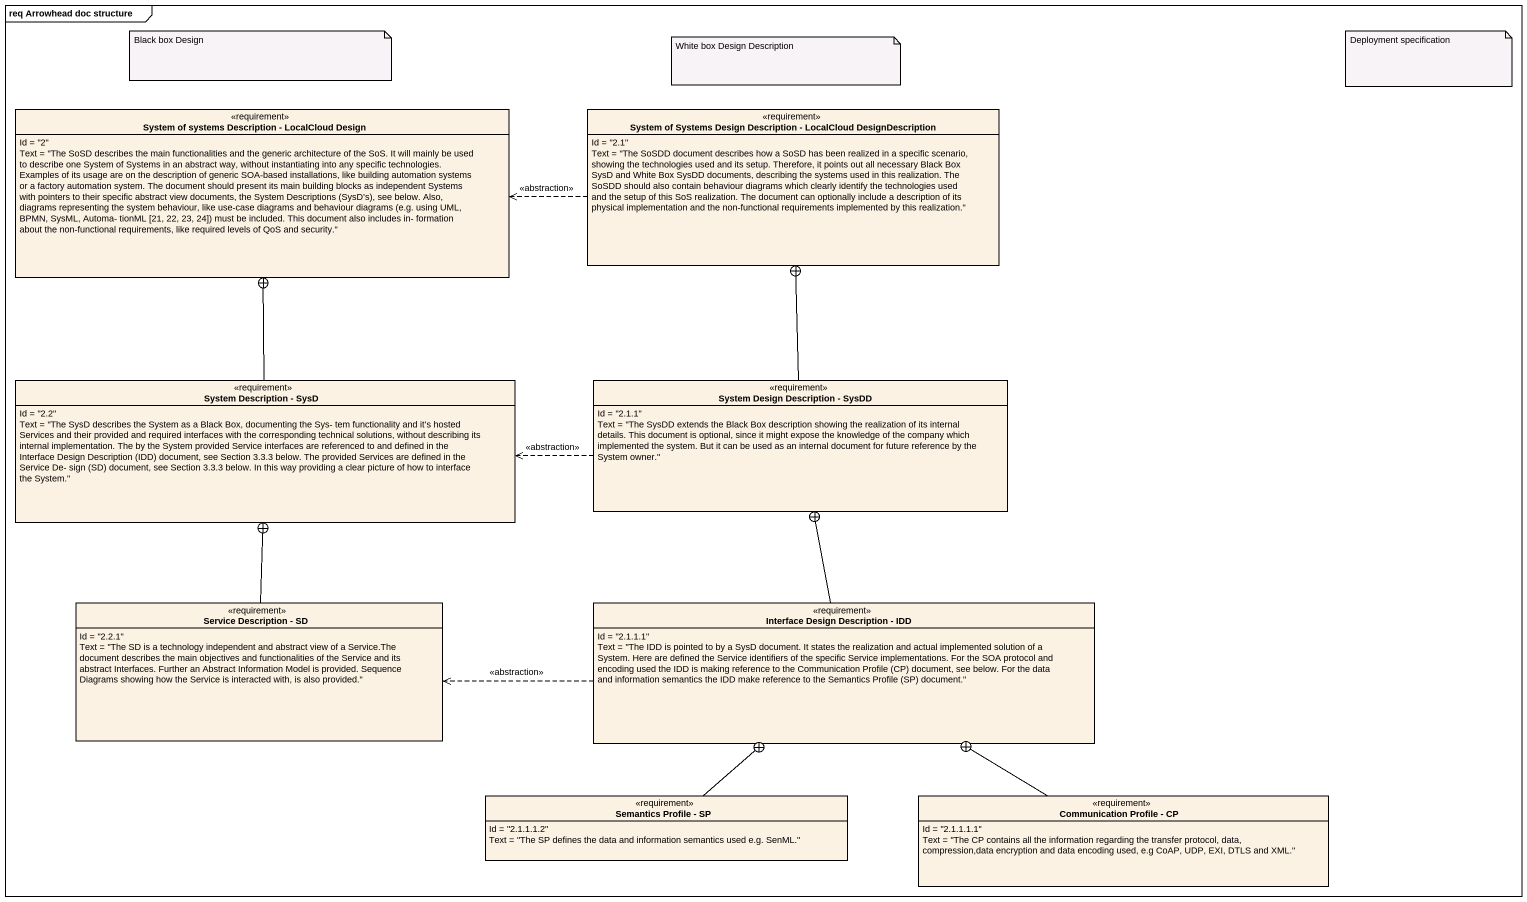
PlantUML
@startuml
mainframe req Arrowhead doc structure
hide circle
hide empty members
class "System of systems Description - LocalCloud Design" as System_of_systems <<requirement>> {
  Id = "2"
  {field} Text = "The SoSD describes the main functionalities and the generic architecture of the SoS. It will mainly be used to describe one System of Systems in an abstract way, without instantiating into any specific technologies. Examples of its usage are on the description of generic SOA-based installations, like building automation systems or a factory automation system. The document should present its main building blocks as independent Systems with pointers to their specific abstract view documents, the System Descriptions (SysD’s), see below. Also, diagrams representing the system behaviour, like use-case diagrams and behaviour diagrams (e.g. using UML, BPMN, SysML, Automa- tionML [21, 22, 23, 24]) must be included. This document also includes in- formation about the non-functional requirements, like required levels of QoS and security."
}
class "System of Systems Design Description - LocalCloud DesignDescription" as System_of_Systems_Design <<requirement>> {
  Id = "2.1"
  Text = "The SoSDD document describes how a SoSD has been realized in a specific scenario, showing the technologies used and its setup. Therefore, it points out all necessary Black Box SysD and White Box SysDD documents, describing the systems used in this realization. The SoSDD should also contain behaviour diagrams which clearly identify the technologies used and the setup of this SoS realization. The document can optionally include a description of its physical implementation and the non-functional requirements implemented by this realization."
}
class "System Description - SysD" as System_Description_SysD <<requirement>> {
  Id = "2.2"
  {field} Text = "The SysD describes the System as a Black Box, documenting the Sys- tem functionality and it’s hosted Services and their provided and required interfaces with the corresponding technical solutions, without describing its internal implementation. The by the System provided Service interfaces are referenced to and defined in the Interface Design Description (IDD) document, see Section 3.3.3 below. The provided Services are defined in the Service De- sign (SD) document, see Section 3.3.3 below. In this way providing a clear picture of how to interface the System."
}
class "System Design Description - SysDD" as System_Design_Description <<requirement>> {
  Id = "2.1.1"
  Text = "The SysDD extends the Black Box description showing the realization of its internal details. This document is optional, since it might expose the knowledge of the company which implemented the system. But it can be used as an internal document for future reference by the System owner."
}
class "Service Description - SD" as Service_Description_SD <<requirement>> {
  Id = "2.2.1"
  Text = "The SD is a technology independent and abstract view of a Service.The document describes the main objectives and functionalities of the Service and its abstract Interfaces. Further an Abstract Information Model is provided. Sequence Diagrams showing how the Service is interacted with, is also provided."
}
class "Interface Design Description - IDD" as Interface_Design <<requirement>> {
  Id = "2.1.1.1"
  {field} Text = "The IDD is pointed to by a SysD document. It states the realization and actual implemented solution of a System. Here are defined the Service identifiers of the specific Service implementations. For the SOA protocol and encoding used the IDD is making reference to the Communication Profile (CP) document, see below. For the data and information semantics the IDD make reference to the Semantics Profile (SP) document."
}
class "Semantics Profile - SP" as Semantics_Profile_SP <<requirement>> {
  Id = "2.1.1.1.2"
  Text = "The SP defines the data and information semantics used e.g. SenML."
}
class "Communication Profile - CP" as Communication_Profile_CP <<requirement>> {
  Id = "2.1.1.1.1"
  Text = "The CP contains all the information regarding the transfer protocol, data, compression,data encryption and data encoding used, e.g CoAP, UDP, EXI, DTLS and XML."
}
System_of_Systems_Design .left.> System_of_systems : <<abstraction>>
System_Description_SysD -up-+ System_of_systems
System_Design_Description -up-+ System_of_Systems_Design
System_Design_Description .left.> System_Description_SysD : <<abstraction>>
Service_Description_SD -up-+ System_Description_SysD
Interface_Design -up-+ System_Design_Description
Interface_Design .left.> Service_Description_SD : <<abstraction>>
Semantics_Profile_SP -up-+ Interface_Design
Communication_Profile_CP -up-+ Interface_Design
note as N1
  Black box Design
end note
note as N2
  White box Design Description
end note
note as N3
  Deployment specification
end note
@enduml
